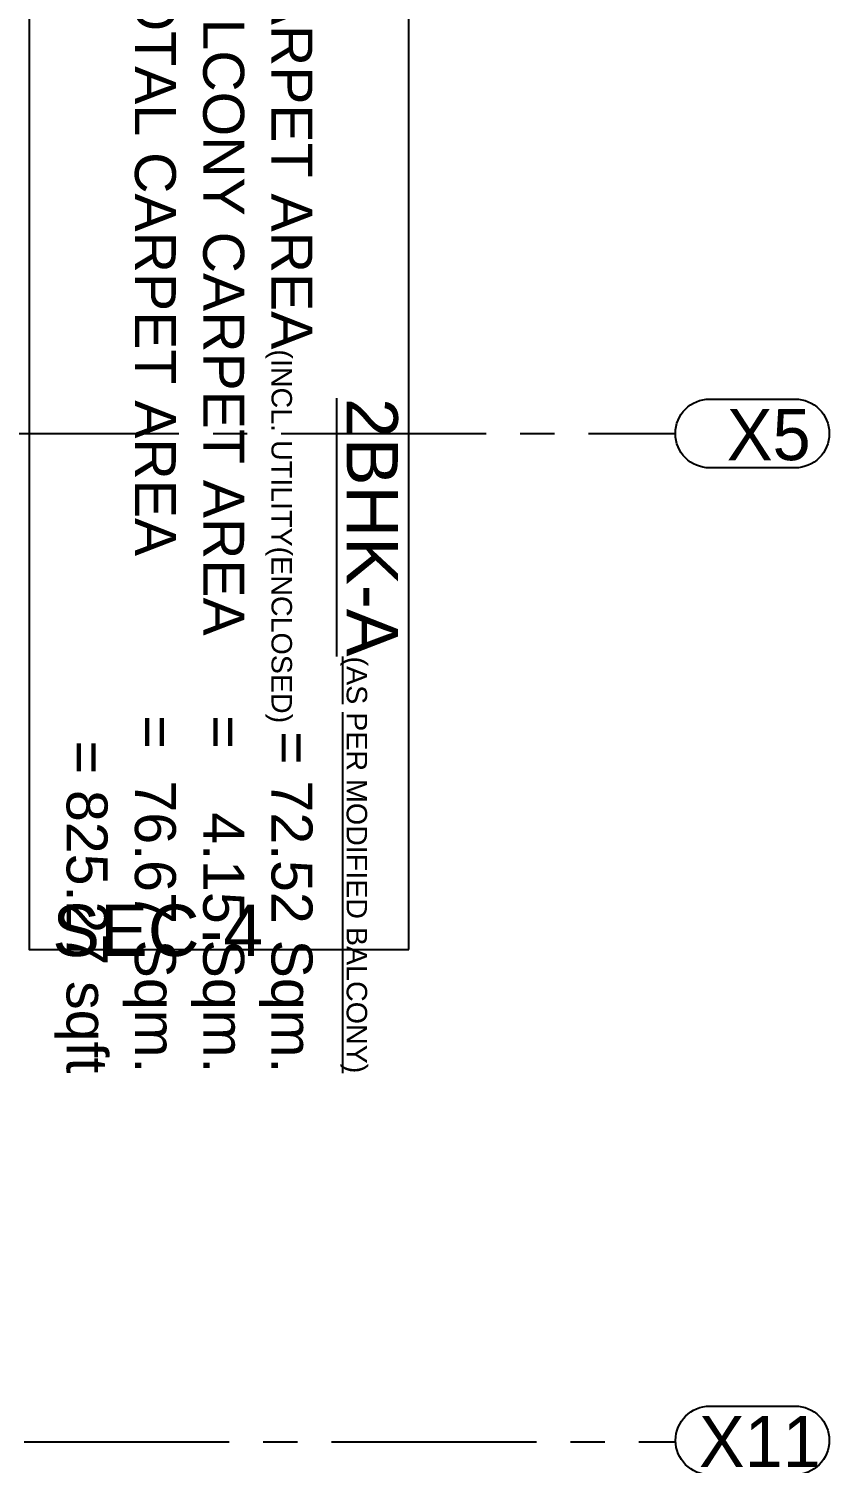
# Model space of a CAD drawing. Header units: millimetres. Extents: x -414464 to 1686, y -90036 to 108605.
# Drawn here: x -93859 to -90928, y -59108 to -53858 of the extents above; entities that cross this region are included whole.
import ezdxf

# ---------------------------------------------------------------- set-up
doc = ezdxf.new("R2010")
doc.units = ezdxf.units.MM
doc.header["$LTSCALE"] = 1000
doc.header["$MEASUREMENT"] = 0
for name, pattern in [('$36$HIDDEN', [0.375, 0.25, -0.125]), ('T8_PROFILE SECTIONS$0$PHANTOM2', [1.25, 0.625, -0.125, 0.125, -0.125, 0.125, -0.125]), ('T8_REFUGE COLUMNS$1$AUDIT_D_120904163729-0', [0]), ('T8_REFUGE COLUMNS$1$CENTER2', [1.125, 0.75, -0.125, 0.125, -0.125])]:
    doc.linetypes.add(name, pattern=pattern)
for name, color, linetype in [('$21$A-DIMENSIONS', 2, '$36$HIDDEN'), ('a-rcc', 3, 'Continuous'), ('T8(T9 IS SIMILAR)$1$A-OLD RERA AREA', 7, 'Continuous'), ('T8_PROFILE SECTIONS$0$A-PROFILE SECTIONS', 81, 'T8_PROFILE SECTIONS$0$PHANTOM2'), ('T8_REFUGE COLUMNS$1$A-CENTERLINE', 193, 'T8_REFUGE COLUMNS$1$CENTER2'), ('T8_REFUGE COLUMNS$1$A-COLUMN GRID NUMBERING', 4, 'T8_REFUGE COLUMNS$1$AUDIT_D_120904163729-0'), ('T8_TYPICAL COLUMNS$1$A-RCC COLS', 3, 'Continuous')]:
    doc.layers.add(name, color=color, linetype=linetype)
doc.layers.add('T8(T9 IS SIMILAR)$1$D&W', color=8, linetype='Continuous', lineweight=25)
doc.styles.add('T8(T9 IS SIMILAR)$1$arial', font='sanss___.ttf')
doc.styles.add('T8_PROFILE SECTIONS$0$arial', font='sanss___.ttf')
doc.styles.add('T8_REFUGE COLUMNS$1$STANDARD', font='GOTHIC.TTF')

# ---------------------------------------------------------------- blocks, each defined once
blk = doc.blocks.new('T8_REFUGE COLUMNS')
at = {"layer": 'T8_REFUGE COLUMNS$1$A-CENTERLINE'}
for p, q in [((1195567.1, -5727867.6), (1195567.1, -5698299.6)), ((1199257.1, -5728808.5), (1199257.1, -5698299.6))]:
    blk.add_line(p, q, dxfattribs=at)
at = {"layer": 'T8_REFUGE COLUMNS$1$A-COLUMN GRID NUMBERING', "linetype": 'ByBlock'}
for points in [[(1195692.9, -5698173.8, -1), (1195441.2, -5698173.8), (1195441.2, -5697862.2, -1), (1195692.9, -5697862.2)], [(1199377.7, -5698173.5, -1), (1199126, -5698173.5), (1199126, -5697862.2, -1), (1199377.7, -5697862.2)]]:
    blk.add_lwpolyline(points, format="xyb", close=True, dxfattribs=at)
at = {"layer": 'T8_REFUGE COLUMNS$1$A-COLUMN GRID NUMBERING', "linetype": 'ByBlock', "char_height": 187.5, "attachment_point": 1, "rotation": 90, "style": 'T8_REFUGE COLUMNS$1$STANDARD'}
for s, insert in [('X11', (1199162, -5698213.6)), ('X5', (1195477.2, -5698111.4))]:
    blk.add_mtext_dynamic_manual_height_columns(s, width=444.685, gutter_width=500, heights=[0], dxfattribs=dict(at, insert=insert))
blk = doc.blocks.new('T8_TYPICAL COLUMNS')
at = {"layer": 'T8_TYPICAL COLUMNS$1$A-RCC COLS', "linetype": 'ByBlock'}
blk.add_blockref('T8_REFUGE COLUMNS', (0, 0), dxfattribs=at)
blk = doc.blocks.new('T8(T9 IS SIMILAR)')
at = {"layer": 'T8(T9 IS SIMILAR)$1$A-OLD RERA AREA', "elevation": 0.4}
blk.add_lwpolyline([(1197455.9, -5699276), (1193042, -5699276), (1193042, -5700665.6), (1197455.9, -5700665.6)], close=True, dxfattribs=at)
at = {"layer": 'T8(T9 IS SIMILAR)$1$D&W', "linetype": 'ByBlock'}
blk.add_blockref('T8_TYPICAL COLUMNS', (0, 0), dxfattribs=at)
at = {"layer": 'T8(T9 IS SIMILAR)$1$A-OLD RERA AREA', "insert": (1197908.4, -5699315.9, 0.4), "char_height": 150, "attachment_point": 3, "style": 'T8(T9 IS SIMILAR)$1$arial'}
blk.add_mtext_dynamic_manual_height_columns('{\\H1.25x;\\L2BHK-A\\H0.4x;(AS PER MODIFIED BALCONY)\\P\\pt3750;}CARPET AREA{\\H0.5x;(INCL. UTILITY(ENCLOSED) }= 72.52 Sqm.\\P\\ptz;BALCONY CARPET AREA     =    4.15 Sqm.\\P\\pt3600;TOTAL CARPET AREA          =  76.67 Sqm.\\P\\ptz;^I^I^I^I       = 825.27 sqft', width=4717.063, gutter_width=6.25, heights=[0], dxfattribs=at)
blk = doc.blocks.new('PROFILE SECTION LINE T9')
at = {"layer": 'T8_PROFILE SECTIONS$0$A-PROFILE SECTIONS', "linetype": 'ByBlock', "insert": (11573.5, 11034.9, 0), "char_height": 187.5, "attachment_point": 1, "rotation": 90, "style": 'T8_PROFILE SECTIONS$0$arial'}
blk.add_mtext_dynamic_manual_height_columns('SEC-4', width=301.334, gutter_width=500, heights=[0], dxfattribs=at)
blk = doc.blocks.new('A$C48506478')
at = {"layer": '$21$A-DIMENSIONS', "linetype": 'ByBlock'}
blk.add_blockref('T8(T9 IS SIMILAR)', (-1195542.6, 5727884.6), dxfattribs=at)
at = {"layer": 'T8_PROFILE SECTIONS$0$A-PROFILE SECTIONS', "linetype": 'ByBlock'}
blk.add_blockref('PROFILE SECTION LINE T9', (-9824.4, 16268.9, 0), dxfattribs=at)

msp = doc.modelspace()

# ---------------------------------------------------------------- block references
at = {"layer": 'a-rcc', "linetype": 'ByBlock', "rotation": 270}
msp.add_blockref('A$C48506478', (-121076, -55315.3, 0), dxfattribs=at)

doc.saveas('drawing.dxf')
